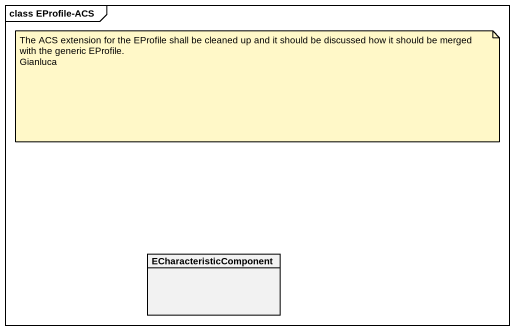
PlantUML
@startuml
mainframe class EProfile-ACS
hide circle
hide empty members
class ECharacteristicComponent
note as N1
  The ACS extension for the EProfile shall be cleaned up and it should be discussed how it should be merged with the generic EProfile.
  Gianluca
end note
@enduml
